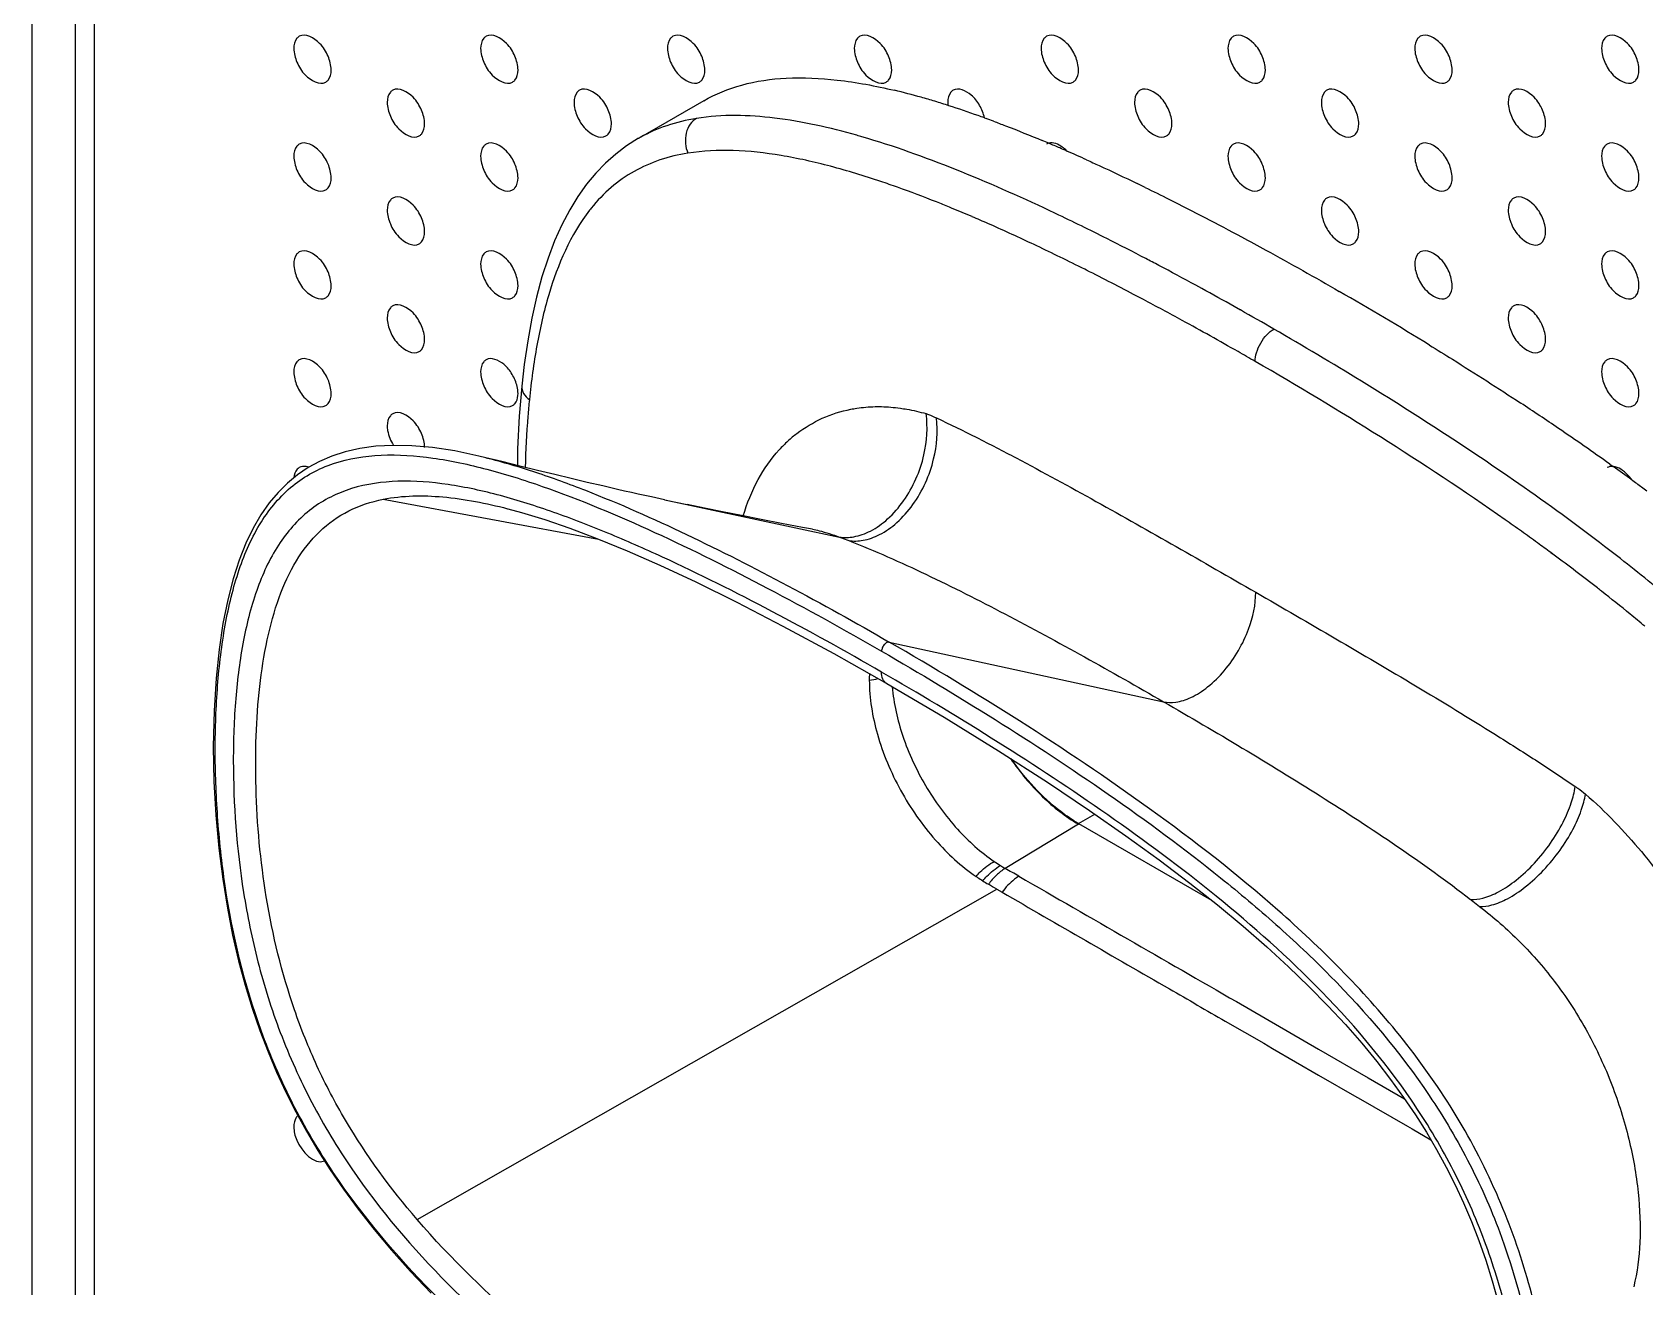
# Model space of a CAD drawing. Header units: millimetres. Extents: x 0 to 1189, y 0 to 841.
# Drawn here: x 858.2 to 919.3, y 345.7 to 393.2 of the extents above; entities that cross this region are included whole.
import ezdxf

# ---------------------------------------------------------------- set-up
doc = ezdxf.new("R2010")
doc.units = ezdxf.units.MM
doc.header["$LTSCALE"] = 65.395
doc.layers.get('0').update_dxf_attribs({"linetype": 'CONTINUOUS'})
doc.layers.add('AXIS', color=7, linetype='CONTINUOUS')

msp = doc.modelspace()

# ---------------------------------------------------------------- linework, layer by layer
at = {"color": 7, "linetype": 'Continuous'}
for p, q in [((858.228, 275.833), (858.228, 553.443)), ((859.861, 274.891), (859.861, 552.501)), ((860.568, 551.276), (860.568, 276.115)), ((883.641, 390.562), (881.176, 389.139)), ((894.264, 389.916), (894.326, 389.893)), ((894.264, 389.914), (894.326, 389.892)), ((881.176, 389.14), (880.716, 388.849)), ((881.176, 389.14), (881.165, 389.134)), ((875.997, 376.898), (875.399, 377.047)), ((876.685, 376.729), (875.997, 376.898)), ((877.354, 376.565), (876.685, 376.729)), ((878.002, 376.408), (877.354, 376.565)), ((917.93, 376.807), (918.059, 376.715)), ((917.93, 376.807), (918.059, 376.714)), ((878.63, 376.258), (878.002, 376.408)), ((879.236, 376.114), (878.63, 376.258)), ((879.821, 375.977), (879.236, 376.114)), ((880.38, 375.848), (879.821, 375.977)), ((882.158, 375.456), (883.015, 375.275)), ((876.218, 375.118), (876.225, 375.117)), ((897.826, 363.199), (902.865, 360.29))]:
    msp.add_line(p, q, dxfattribs=at)
at = {"color": 9, "linetype": 'Continuous'}
for p, q in [((893.047, 386.489), (892.943, 386.531)), ((893.047, 386.489), (892.943, 386.53)), ((894.58, 385.833), (894.415, 385.906)), ((894.58, 385.833), (894.415, 385.905)), ((898.125, 384.151), (898.061, 384.182)), ((898.125, 384.15), (898.061, 384.182)), ((902.489, 383.453), (902.265, 383.576)), ((902.489, 383.452), (902.265, 383.576)), ((900.283, 383.036), (900.033, 383.169)), ((900.283, 383.037), (900.033, 383.168)), ((903.951, 382.641), (903.718, 382.772)), ((903.951, 382.639), (903.718, 382.772)), ((871.509, 375.473), (879.657, 373.969)), ((882.174, 375.452), (888.776, 374.044)), ((915.827, 373.362), (915.704, 373.453)), ((915.827, 373.361), (915.704, 373.452)), ((890.664, 370.068), (901.041, 367.811)), ((897.826, 363.17), (895.048, 361.499)), ((897.826, 363.199), (898.445, 363.557)), ((872.795, 348.208), (894.731, 360.714)), ((894.731, 360.714), (894.934, 360.597)), ((903.803, 356.454), (906.909, 354.661)), ((903.377, 355.718), (904.835, 354.876)), ((904.835, 354.876), (905.166, 354.685)), ((905.166, 354.685), (906.913, 353.676)), ((906.909, 354.661), (908.795, 353.571)), ((906.913, 353.676), (908.356, 352.843)), ((908.795, 353.571), (910.163, 352.78)), ((908.356, 352.843), (908.413, 352.81)), ((908.413, 352.81), (910.278, 351.735)), ((910.278, 351.735), (910.449, 351.636)), ((910.278, 351.735), (910.449, 351.637)), ((910.449, 351.636), (911.16, 351.226))]:
    msp.add_line(p, q, dxfattribs=at)
at = {"color": 7, "linetype": 'Continuous'}
for points in [[(880.716, 388.849), (880.31, 388.542), (879.926, 388.201), (879.558, 387.82), (879.209, 387.399)], [(879.209, 387.399), (878.88, 386.938), (878.568, 386.429)], [(878.568, 386.429), (878.274, 385.869), (878, 385.26), (877.749, 384.601), (877.52, 383.891), (877.315, 383.132), (877.135, 382.326), (876.98, 381.476), (876.85, 380.581), (876.756, 379.756)], [(876.756, 379.756), (876.662, 378.626), (876.599, 377.383), (876.588, 376.753)], [(875.399, 377.047), (875.128, 377.112), (874.219, 377.302), (873.378, 377.43), (872.6, 377.501), (871.891, 377.516), (871.234, 377.482), (870.629, 377.4), (870.077, 377.276), (869.565, 377.11), (869.096, 376.909), (868.668, 376.675), (868.264, 376.401), (867.886, 376.088), (867.534, 375.736), (867.199, 375.335), (866.884, 374.882), (866.591, 374.378), (866.316, 373.807), (866.062, 373.168), (865.833, 372.459), (865.627, 371.662), (865.447, 370.772), (865.299, 369.79), (865.185, 368.703), (865.108, 367.464), (865.081, 366.114), (865.105, 364.784), (865.175, 363.512), (865.287, 362.269), (865.435, 361.088), (865.612, 359.994), (865.813, 358.972), (866.039, 357.997), (866.288, 357.073), (866.555, 356.203), (866.844, 355.363), (867.153, 354.558), (867.478, 353.789), (867.829, 353.03), (868.206, 352.284), (868.606, 351.554), (869.04, 350.819), (869.509, 350.084), (870.011, 349.351), (870.564, 348.598), (871.169, 347.829), (871.824, 347.049), (872.546, 346.243), (873.331, 345.42)], [(882.158, 375.456), (881.669, 375.561), (881.41, 375.617), (881.163, 375.672), (880.911, 375.728), (880.648, 375.787), (880.38, 375.848)], [(876.225, 375.117), (876.743, 374.975), (877.626, 374.706), (878.575, 374.38), (879.599, 373.993), (880.739, 373.526), (881.986, 372.978), (883.349, 372.342), (884.893, 371.581), (886.64, 370.676), (888.568, 369.631), (890.571, 368.498)], [(887.757, 374.338), (887.379, 374.409), (886.581, 374.56), (885.811, 374.709), (885.069, 374.856), (884.355, 374.999), (883.67, 375.139), (883.015, 375.275)], [(890.571, 368.498), (892.737, 367.22), (894.802, 365.949), (896.649, 364.764), (898.245, 363.696), (899.623, 362.736), (900.882, 361.821), (902.043, 360.941), (903.087, 360.115), (904.055, 359.311), (904.954, 358.527), (905.778, 357.772), (906.548, 357.029), (907.265, 356.299), (907.926, 355.586), (908.543, 354.882), (909.114, 354.187), (909.64, 353.506), (910.129, 352.83), (910.579, 352.165), (910.992, 351.511), (911.38, 350.852), (911.742, 350.188), (912.079, 349.523), (912.397, 348.839), (912.697, 348.136), (912.976, 347.417), (913.24, 346.666), (913.486, 345.883), (913.711, 345.071)]]:
    msp.add_lwpolyline(points, dxfattribs=at)
for centre, radius, start, end in [((885.06, 366.655), 24.984, 74.17937, 76.57937), ((883.958, 362.667), 29.122, 73.16427, 74.23228), ((883.133, 359.924), 31.987, 72.17553, 73.17285), ((881.769, 355.688), 36.436, 70.33266, 72.17272), ((880.185, 351.171), 41.224, 70.02991, 70.37232), ((879.471, 349.213), 43.308, 69.54113, 69.93968), ((873.743, 334.783), 58.834, 67.02921, 67.28988), ((872.703, 332.334), 61.495, 66.60745, 67.02801), ((871.591, 329.761), 64.297, 66.3527, 66.60865), ((870.087, 326.331), 68.043, 65.6577, 66.35066), ((860.266, 305.291), 91.263, 63.94578, 64.15797), ((835.069, 257.529), 145.273, 58.43919, 60.0042), ((850.945, 282.54), 115.646, 55.77182, 56.62571), ((858.272, 293.321), 102.611, 54.45119, 55.76864), ((865.169, 303.023), 90.707, 53.78304, 54.33233), ((867.445, 306.136), 86.851, 53.47287, 53.78126), ((868.633, 307.741), 84.854, 53.31208, 53.47229)]:
    msp.add_arc(centre, radius, start, end, dxfattribs=at)
at = {"color": 9, "linetype": 'Continuous'}
for centre, radius, start, end in [((884.054, 384.132), 5.775, 119.47363, 119.88738), ((884.058, 384.125), 5.783, 119.15683, 119.47365), ((881.652, 361.818), 28.519, 73.75349, 74.1529), ((878.203, 351.471), 38.024, 70.36912, 71.37867), ((884.465, 382.407), 6.522, 141.17014, 142.0255), ((871.071, 333.067), 57.765, 66.83235, 67.63993), ((861.123, 310.797), 83.57, 64.60634, 64.77715), ((868.976, 328.159), 63.101, 66.22511, 66.83589), ((863.803, 316.597), 75.768, 64.64562, 66.03408), ((856.555, 301.292), 94.115, 63.25946, 64.57553), ((849.222, 286.754), 110.398, 62.39958, 63.25557), ((859.097, 306.636), 86.784, 64.00414, 64.65363), ((855.595, 299.456), 94.773, 63.37918, 64.00394), ((846.282, 281.118), 116.755, 62.12891, 62.40244), ((848.483, 285.363), 110.558, 62.20792, 63.32009), ((842.997, 274.929), 123.761, 61.38728, 62.12422), ((836.883, 263.739), 136.512, 60.6866, 61.27637), ((841.743, 272.629), 124.966, 61.29989, 62.06701), ((834.116, 258.771), 140.785, 60.3021, 61.28552), ((829.932, 251.388), 150.685, 60.02345, 60.57945), ((828.249, 248.459), 152.649, 60.02572, 60.30674), ((890.235, 373.977), 5.028, 127.54984, 132.71766), ((890.367, 373.835), 5.223, 132.72569, 137.78193), ((859.974, 297.776), 93.984, 54.47224, 54.93049), ((862.304, 301.04), 89.973, 53.99133, 54.47214), ((864.043, 303.435), 87.013, 53.57937, 53.99062), ((867.961, 308.684), 80.463, 52.03085, 53.49612), ((871.953, 313.821), 73.958, 51.86682, 52.02012), ((875.477, 318.279), 68.275, 50.71868, 51.8834), ((878.812, 322.36), 63.004, 50.06379, 50.71635), ((895.551, 368.633), 5.643, 177.59867, 180.02445), ((889.661, 371.122), 2.504, 275.66753, 283.31356), ((799.763, 194.5), 192.27, 60.11372, 60.29229), ((806.512, 208.366), 176.047, 59.92676, 60.04487)]:
    msp.add_arc(centre, radius, start, end, dxfattribs=at)
at = {"color": 7, "linetype": 'Continuous'}
for points, knots in [([(883.641, 390.562), (884.09, 390.822), (885.11, 391.237), (886.837, 391.479), (888.789, 391.384), (890.146, 391.127), (890.859, 390.957)], [0, 0, 0, 0, 0.210385, 0.441023, 0.702336, 1, 1, 1, 1]), ([(894.609, 389.789), (894.76, 389.732), (895.38, 389.497), (895.995, 389.249), (896.457, 389.056)], [0, 0, 0, 0, 0.244367, 1, 1, 1, 1]), ([(898.133, 388.325), (898.291, 388.253), (898.932, 387.961), (899.569, 387.659), (900.047, 387.428)], [0, 0, 0, 0, 0.24613, 1, 1, 1, 1]), ([(900.351, 387.28), (900.651, 387.133), (901.875, 386.526), (903.087, 385.895), (903.996, 385.408)], [0, 0, 0, 0, 0.244916, 1, 1, 1, 1]), ([(903.996, 385.408), (904.304, 385.243), (905.545, 384.57), (906.776, 383.876), (907.696, 383.345)], [0, 0, 0, 0, 0.247209, 1, 1, 1, 1]), ([(911.105, 381.314), (911.397, 381.135), (912.558, 380.416), (913.708, 379.679), (914.562, 379.116)], [0, 0, 0, 0, 0.250715, 1, 1, 1, 1]), ([(889.13, 373.909), (889.309, 373.883), (889.717, 373.896), (890.352, 374.127), (891.001, 374.592), (891.798, 375.505), (892.411, 376.864), (892.514, 378.038), (892.449, 378.552)], [0, 0, 0, 0, 0.085079, 0.188727, 0.313883, 0.457389, 0.755832, 1, 1, 1, 1]), ([(890.664, 370.068), (890.634, 370.074), (890.558, 370.049), (890.461, 369.972), (890.398, 369.852), (890.373, 369.764), (890.373, 369.723)], [0, 0, 0, 0, 0.186596, 0.450629, 0.74933, 1, 1, 1, 1]), ([(895.254, 365.659), (895.61, 365.14), (896.381, 364.209), (897.332, 363.456), (897.826, 363.171)], [0, 0, 0, 0, 0.524751, 1, 1, 1, 1]), ([(897.826, 363.199), (897.592, 363.335), (896.616, 363.997), (895.809, 364.889), (895.292, 365.633)], [0, 0, 0, 0, 0.230328, 1, 1, 1, 1]), ([(912.659, 360.324), (912.817, 360.315), (913.19, 360.367), (913.782, 360.618), (914.441, 361.065), (915.104, 361.689), (915.699, 362.43), (916.165, 363.202), (916.475, 363.924), (916.593, 364.388), (916.624, 364.597)], [0, 0, 0, 0, 0.0766, 0.179295, 0.309716, 0.461181, 0.619661, 0.769055, 0.89742, 1, 1, 1, 1])]:
    msp.add_open_spline(points, degree=3, knots=knots, dxfattribs=at)
at = {"color": 9, "linetype": 'Continuous'}
for points, knots in [([(889.439, 389.253), (888.419, 389.542), (886.42, 389.997), (884.341, 390.051), (883.368, 389.894)], [0, 0, 0, 0, 0.518258, 1, 1, 1, 1]), ([(883.368, 389.894), (882.987, 389.833), (882.252, 389.657), (881.559, 389.353), (881.24, 389.175)], [0, 0, 0, 0, 0.514113, 1, 1, 1, 1]), ([(883.368, 389.894), (883.277, 389.841), (883.103, 389.678), (882.956, 389.336), (882.93, 388.948), (882.994, 388.693), (883.042, 388.578)], [0, 0, 0, 0, 0.216293, 0.471754, 0.744658, 1, 1, 1, 1]), ([(896.735, 386.399), (895.562, 386.951), (893.232, 387.983), (890.831, 388.848), (889.63, 389.198)], [0, 0, 0, 0, 0.509006, 1, 1, 1, 1]), ([(883.042, 388.578), (882.683, 388.521), (881.981, 388.354), (880.994, 387.92), (880.111, 387.3), (879.612, 386.778), (879.385, 386.496)], [0, 0, 0, 0, 0.25306, 0.500294, 0.747206, 1, 1, 1, 1]), ([(890.345, 387.505), (889.716, 387.716), (888.471, 388.098), (886.606, 388.517), (884.795, 388.722), (883.607, 388.669), (883.042, 388.578)], [0, 0, 0, 0, 0.267372, 0.524516, 0.769178, 1, 1, 1, 1]), ([(892.943, 386.531), (892.779, 386.598), (892.128, 386.86), (891.472, 387.109), (890.978, 387.285)], [0, 0, 0, 0, 0.252304, 1, 1, 1, 1]), ([(879.324, 386.42), (878.595, 385.485), (877.851, 383.738), (877.292, 381.273), (877.113, 379.934), (877.044, 379.247)], [0, 0, 0, 0, 0.46799, 0.727373, 1, 1, 1, 1]), ([(904.514, 380.691), (904.514, 380.802), (904.556, 381.047), (904.708, 381.396), (904.934, 381.702), (905.125, 381.861), (905.221, 381.916)], [0, 0, 0, 0, 0.227123, 0.500001, 0.772878, 1, 1, 1, 1]), ([(918.335, 373.227), (916.224, 374.877), (911.922, 377.894), (907.444, 380.632), (905.221, 381.916)], [0, 0, 0, 0, 0.510688, 1, 1, 1, 1]), ([(913.974, 374.697), (912.427, 375.783), (909.31, 377.842), (906.111, 379.769), (904.514, 380.691)], [0, 0, 0, 0, 0.506202, 1, 1, 1, 1]), ([(876.756, 379.756), (876.746, 379.66), (876.806, 379.451), (876.957, 379.308), (877.044, 379.247)], [0, 0, 0, 0, 0.475161, 1, 1, 1, 1]), ([(877.044, 379.247), (877.022, 379.038), (876.945, 378.184), (876.901, 377.327), (876.884, 376.68)], [0, 0, 0, 0, 0.246077, 1, 1, 1, 1]), ([(887.17, 377.964), (887.465, 378.191), (888.114, 378.581), (888.836, 378.81), (889.207, 378.883)], [0, 0, 0, 0, 0.496284, 1, 1, 1, 1]), ([(888.776, 374.044), (888.956, 374.018), (889.368, 374.031), (890.006, 374.263), (890.655, 374.731), (891.447, 375.65), (892.046, 377.021), (892.131, 378.201), (892.057, 378.717)], [0, 0, 0, 0, 0.085706, 0.189539, 0.31443, 0.457409, 0.755108, 1, 1, 1, 1]), ([(889.207, 378.883), (889.282, 378.898), (889.587, 378.95), (889.897, 378.976), (890.13, 378.981)], [0, 0, 0, 0, 0.245758, 1, 1, 1, 1]), ([(890.13, 378.981), (890.208, 378.982), (890.527, 378.982), (890.845, 378.955), (891.084, 378.922)], [0, 0, 0, 0, 0.24451, 1, 1, 1, 1]), ([(891.084, 378.922), (891.164, 378.911), (891.492, 378.859), (891.816, 378.784), (892.057, 378.717)], [0, 0, 0, 0, 0.24417, 1, 1, 1, 1]), ([(892.057, 378.717), (892.09, 378.707), (892.224, 378.661), (892.354, 378.602), (892.449, 378.552)], [0, 0, 0, 0, 0.240882, 1, 1, 1, 1]), ([(892.449, 378.552), (892.956, 378.317), (893.966, 377.822), (895.983, 376.775), (899.519, 374.835), (902.527, 373.112), (904.536, 371.952)], [0, 0, 0, 0, 0.121617, 0.245, 0.494853, 1, 1, 1, 1]), ([(890.364, 333.133), (888.915, 333.97), (886.012, 335.716), (881.699, 338.545), (877.403, 341.719), (873.2, 345.419), (870.057, 349.132), (868.034, 352.568), (866.485, 356.148), (865.602, 359.835), (865.216, 363.422), (865.125, 365.958), (865.209, 368.383), (865.481, 370.672), (865.985, 372.774), (866.789, 374.612), (867.812, 375.834), (868.81, 376.5), (869.913, 376.977), (871.474, 377.218), (873.437, 377.075), (875.476, 376.635), (878.301, 375.743), (881.862, 374.241), (886.126, 372.11), (888.954, 370.542), (890.372, 369.723)], [0, 0, 0, 0, 0.063856, 0.129237, 0.196758, 0.267516, 0.342543, 0.381155, 0.419274, 0.491064, 0.524657, 0.556885, 0.587785, 0.617187, 0.644723, 0.669992, 0.69312, 0.704298, 0.715508, 0.738739, 0.763691, 0.790275, 0.818159, 0.876637, 0.937515, 1, 1, 1, 1]), ([(885.138, 374.844), (885.28, 375.32), (885.64, 376.213), (886.191, 377.005), (886.499, 377.344)], [0, 0, 0, 0, 0.520007, 1, 1, 1, 1]), ([(875.399, 377.047), (876.03, 376.89), (877.299, 376.513), (879.846, 375.58), (883.041, 374.157), (886.862, 372.211), (889.395, 370.8), (890.664, 370.068)], [0, 0, 0, 0, 0.115924, 0.235638, 0.483338, 0.73884, 1, 1, 1, 1]), ([(890.372, 368.934), (889.003, 369.724), (886.271, 371.24), (882.807, 372.978), (880.04, 374.199), (877.999, 374.992), (875.984, 375.634), (874.012, 376.07), (872.112, 376.223), (870.596, 376.014), (869.516, 375.583), (868.534, 374.975), (867.507, 373.842), (866.687, 372.103), (866.172, 370.094), (865.892, 367.893), (865.779, 364.699), (866.033, 361.347), (866.732, 357.912), (867.575, 355.237), (868.761, 352.601), (870.752, 349.306), (873.801, 345.742), (877.862, 342.185), (882.011, 339.134), (886.173, 336.408), (888.975, 334.724), (890.373, 333.917)], [0, 0, 0, 0, 0.062487, 0.123395, 0.153042, 0.181947, 0.209873, 0.236518, 0.261551, 0.284888, 0.29613, 0.307303, 0.330269, 0.355281, 0.382602, 0.411892, 0.442777, 0.508767, 0.544103, 0.58109, 0.619348, 0.657981, 0.732872, 0.803487, 0.870897, 0.9362, 1, 1, 1, 1]), ([(872.795, 348.208), (871.788, 349.38), (870.408, 351.263), (868.974, 353.996), (867.853, 356.792), (866.997, 360.32), (866.676, 363.819), (866.681, 366.483), (866.811, 368.359), (867.082, 370.12), (867.519, 371.729), (868.159, 373.138), (869.044, 374.287), (870.185, 375.098), (871.06, 375.383), (871.509, 375.473)], [0, 0, 0, 0, 0.150565, 0.226103, 0.300573, 0.443769, 0.578321, 0.642208, 0.703443, 0.761498, 0.815686, 0.865561, 0.911514, 0.95542, 1, 1, 1, 1]), ([(871.509, 375.473), (872.247, 375.622), (873.856, 375.638), (875.413, 375.327), (876.218, 375.118)], [0, 0, 0, 0, 0.475232, 1, 1, 1, 1]), ([(887.756, 374.338), (887.84, 374.323), (888.186, 374.248), (888.524, 374.141), (888.776, 374.044)], [0, 0, 0, 0, 0.240122, 1, 1, 1, 1]), ([(888.776, 374.044), (888.802, 374.034), (888.92, 373.989), (889.039, 373.944), (889.13, 373.909)], [0, 0, 0, 0, 0.224804, 1, 1, 1, 1]), ([(889.13, 373.909), (890.121, 373.524), (892.111, 372.635), (896.092, 370.616), (899.06, 368.954), (901.041, 367.811)], [0, 0, 0, 0, 0.238233, 0.487754, 1, 1, 1, 1]), ([(921.108, 370.938), (920.88, 371.138), (919.971, 371.92), (919.04, 372.676), (918.335, 373.227)], [0, 0, 0, 0, 0.253443, 1, 1, 1, 1]), ([(901.041, 367.811), (901.192, 367.778), (901.555, 367.774), (902.137, 367.965), (902.766, 368.372), (903.376, 368.98), (903.896, 369.725), (904.362, 370.706), (904.536, 371.479), (904.536, 371.952)], [0, 0, 0, 0, 0.078245, 0.178658, 0.305058, 0.453172, 0.61046, 0.761172, 1, 1, 1, 1]), ([(904.536, 371.952), (906.56, 370.784), (909.599, 369.015), (913.118, 366.883), (915.126, 365.604), (916.128, 364.942), (916.624, 364.597)], [0, 0, 0, 0, 0.495295, 0.745465, 0.871952, 1, 1, 1, 1]), ([(915.492, 331.489), (915.687, 332.343), (915.948, 334.134), (916.067, 336.913), (915.952, 339.841), (915.573, 342.902), (914.854, 346.072), (913.701, 349.272), (912.077, 352.356), (910.061, 355.18), (907.802, 357.689), (904.68, 360.612), (900.627, 363.765), (895.668, 367.088), (892.329, 369.107), (890.664, 370.068)], [0, 0, 0, 0, 0.05296, 0.109121, 0.168103, 0.230024, 0.295425, 0.364313, 0.435208, 0.505565, 0.573607, 0.639084, 0.764028, 0.883718, 1, 1, 1, 1]), ([(890.372, 369.723), (891.82, 368.887), (894.72, 367.143), (899.026, 364.316), (902.565, 361.708), (905.334, 359.375), (908.112, 356.759), (910.662, 353.754), (912.689, 350.326), (914.244, 346.75), (915.133, 343.066), (915.524, 339.481), (915.619, 336.946), (915.538, 334.521), (915.271, 332.23), (914.776, 330.126), (914.095, 328.555), (913.352, 327.517), (912.71, 326.877), (911.976, 326.375), (910.88, 325.889), (909.324, 325.635), (907.366, 325.768), (905.332, 326.2), (903.25, 326.851), (901.14, 327.661), (898.278, 328.913), (894.695, 330.702), (891.87, 332.265), (890.454, 333.082)], [0, 0, 0, 0, 0.063844, 0.129213, 0.19671, 0.231592, 0.267462, 0.342452, 0.381061, 0.419207, 0.491043, 0.524643, 0.556906, 0.587829, 0.617258, 0.644856, 0.670163, 0.682016, 0.693417, 0.704601, 0.715801, 0.738988, 0.763885, 0.790423, 0.818267, 0.847108, 0.876706, 0.937546, 1, 1, 1, 1]), ([(889.909, 368.631), (889.908, 367.941), (890.155, 366.483), (891.024, 364.42), (892.294, 362.578), (893.379, 361.582), (893.947, 361.196)], [0, 0, 0, 0, 0.237074, 0.500376, 0.763979, 1, 1, 1, 1]), ([(890.373, 333.917), (891.743, 333.126), (894.474, 331.611), (898.591, 329.547), (902.031, 328.089), (904.76, 327.217), (906.731, 326.782), (908.631, 326.628), (910.146, 326.837), (911.227, 327.268), (912.208, 327.876), (913.235, 329.007), (914.056, 330.746), (914.571, 332.754), (914.851, 334.954), (914.965, 338.146), (914.712, 341.498), (914.014, 344.932), (913.172, 347.606), (911.988, 350.241), (909.998, 353.538), (906.949, 357.103), (902.888, 360.662), (898.738, 363.715), (894.574, 366.442), (891.771, 368.126), (890.372, 368.934)], [0, 0, 0, 0, 0.062483, 0.123382, 0.181912, 0.209841, 0.23648, 0.261514, 0.284851, 0.29609, 0.307261, 0.330221, 0.355225, 0.382536, 0.411818, 0.442695, 0.508667, 0.543993, 0.58097, 0.619218, 0.657845, 0.732758, 0.803406, 0.870844, 0.936174, 1, 1, 1, 1]), ([(890.571, 368.498), (890.506, 368.535), (890.395, 368.674), (890.373, 368.843), (890.373, 368.933)], [0, 0, 0, 0, 0.453018, 1, 1, 1, 1]), ([(890.777, 368.376), (890.831, 367.742), (891.129, 366.436), (891.978, 364.605), (893.151, 362.986), (894.127, 362.11), (894.637, 361.763)], [0, 0, 0, 0, 0.242471, 0.504926, 0.765093, 1, 1, 1, 1]), ([(901.041, 367.811), (903.04, 366.656), (906.016, 364.883), (909.882, 362.371), (911.753, 361.028), (912.659, 360.324)], [0, 0, 0, 0, 0.500801, 0.75107, 1, 1, 1, 1]), ([(916.624, 364.597), (916.657, 364.576), (916.793, 364.488), (916.922, 364.389), (917.016, 364.31)], [0, 0, 0, 0, 0.242502, 1, 1, 1, 1]), ([(913.004, 360.056), (913.161, 360.049), (913.532, 360.106), (914.123, 360.36), (914.784, 360.807), (915.452, 361.429), (916.056, 362.164), (916.532, 362.929), (916.854, 363.644), (916.981, 364.103), (917.016, 364.31)], [0, 0, 0, 0, 0.076265, 0.179093, 0.309934, 0.46187, 0.620658, 0.770055, 0.898078, 1, 1, 1, 1]), ([(917.016, 364.31), (917.777, 363.644), (919.22, 362.143), (921.044, 359.573), (922.546, 356.767), (923.301, 354.783), (923.599, 353.783)], [0, 0, 0, 0, 0.241588, 0.494927, 0.750569, 1, 1, 1, 1]), ([(893.947, 361.196), (893.999, 361.255), (894.205, 361.471), (894.444, 361.658), (894.637, 361.763)], [0, 0, 0, 0, 0.264506, 1, 1, 1, 1]), ([(894.202, 361.029), (894.252, 361.089), (894.45, 361.309), (894.683, 361.501), (894.873, 361.608)], [0, 0, 0, 0, 0.264896, 1, 1, 1, 1]), ([(895.048, 361.499), (894.93, 361.426), (894.701, 361.24), (894.508, 361.019), (894.417, 360.896)], [0, 0, 0, 0, 0.475592, 1, 1, 1, 1]), ([(894.873, 361.608), (894.886, 361.599), (894.943, 361.561), (895.002, 361.526), (895.048, 361.499)], [0, 0, 0, 0, 0.232929, 1, 1, 1, 1]), ([(893.947, 361.196), (893.966, 361.183), (894.052, 361.128), (894.136, 361.071), (894.202, 361.029)], [0, 0, 0, 0, 0.23062, 1, 1, 1, 1]), ([(895.568, 361.202), (895.51, 361.167), (895.27, 360.998), (895.068, 360.779), (894.934, 360.597)], [0, 0, 0, 0, 0.22954, 1, 1, 1, 1]), ([(894.934, 360.597), (897.045, 359.375), (899.859, 357.749), (902.674, 356.124), (903.377, 355.718)], [0, 0, 0, 0, 0.7502, 1, 1, 1, 1]), ([(912.659, 360.324), (912.689, 360.3), (912.803, 360.21), (912.919, 360.121), (913.004, 360.056)], [0, 0, 0, 0, 0.262641, 1, 1, 1, 1]), ([(913.004, 360.056), (913.543, 359.649), (914.583, 358.734), (915.964, 357.137), (917.135, 355.314), (918.048, 353.336), (918.687, 351.296), (919.046, 349.288), (919.122, 347.403), (918.973, 346.208), (918.838, 345.66)], [0, 0, 0, 0, 0.124295, 0.254123, 0.387367, 0.521734, 0.653886, 0.779886, 0.896129, 1, 1, 1, 1]), ([(890.65, 334.739), (889.102, 335.633), (886.003, 337.503), (881.412, 340.557), (876.884, 344.02), (874.081, 346.711), (872.795, 348.208)], [0, 0, 0, 0, 0.238825, 0.483501, 0.736185, 1, 1, 1, 1])]:
    msp.add_open_spline(points, degree=3, knots=knots, dxfattribs=at)
for points in [[(894.637, 361.763), (894.715, 361.712), (894.794, 361.659), (894.873, 361.608)], [(894.202, 361.029), (894.271, 360.981), (894.344, 360.938), (894.417, 360.896)], [(895.568, 361.202), (898.313, 359.62), (901.058, 358.038), (903.803, 356.454)]]:
    msp.add_open_spline(points, degree=3, dxfattribs=at)
at = {"layer": 'AXIS', "color": 7, "linetype": 'Continuous'}
for points, knots in [([(869.542, 391.727), (869.542, 391.906), (869.436, 392.28), (869.123, 392.807), (868.569, 393.137), (868.334, 393.001)], [0, 0, 0, 0, 0.277753, 0.577543, 1, 1, 1, 1]), ([(876.613, 391.727), (876.613, 391.906), (876.507, 392.281), (876.194, 392.807), (875.64, 393.137), (875.405, 393.001)], [0, 0, 0, 0, 0.277753, 0.577543, 1, 1, 1, 1]), ([(883.684, 391.727), (883.684, 391.906), (883.578, 392.281), (883.265, 392.807), (882.711, 393.138), (882.476, 393.001)], [0, 0, 0, 0, 0.277753, 0.577543, 1, 1, 1, 1]), ([(890.755, 391.727), (890.755, 391.906), (890.649, 392.281), (890.336, 392.807), (889.782, 393.138), (889.547, 393.001)], [0, 0, 0, 0, 0.277753, 0.577543, 1, 1, 1, 1]), ([(897.826, 391.727), (897.826, 391.906), (897.72, 392.281), (897.407, 392.807), (896.854, 393.138), (896.618, 393.001)], [0, 0, 0, 0, 0.277753, 0.577543, 1, 1, 1, 1]), ([(904.897, 391.727), (904.897, 391.906), (904.791, 392.281), (904.478, 392.807), (903.925, 393.138), (903.689, 393.001)], [0, 0, 0, 0, 0.277753, 0.577543, 1, 1, 1, 1]), ([(911.968, 391.727), (911.968, 391.906), (911.862, 392.281), (911.55, 392.807), (910.996, 393.138), (910.761, 393.001)], [0, 0, 0, 0, 0.277753, 0.577543, 1, 1, 1, 1]), ([(919.039, 391.727), (919.039, 391.906), (918.933, 392.281), (918.621, 392.807), (918.067, 393.138), (917.832, 393.001)], [0, 0, 0, 0, 0.277753, 0.577543, 1, 1, 1, 1]), ([(868.334, 393.001), (868.301, 392.982), (868.167, 392.868), (868.128, 392.678), (868.128, 392.543)], [0, 0, 0, 0, 0.220867, 1, 1, 1, 1]), ([(868.128, 392.543), (868.128, 392.365), (868.234, 391.99), (868.547, 391.463), (869.1, 391.133), (869.336, 391.27)], [0, 0, 0, 0, 0.277753, 0.577543, 1, 1, 1, 1]), ([(875.405, 393.001), (875.372, 392.982), (875.238, 392.868), (875.199, 392.678), (875.199, 392.543)], [0, 0, 0, 0, 0.220867, 1, 1, 1, 1]), ([(875.199, 392.543), (875.199, 392.365), (875.305, 391.99), (875.618, 391.464), (876.172, 391.133), (876.407, 391.27)], [0, 0, 0, 0, 0.277753, 0.577543, 1, 1, 1, 1]), ([(882.476, 393.001), (882.443, 392.982), (882.309, 392.868), (882.27, 392.678), (882.27, 392.544)], [0, 0, 0, 0, 0.220867, 1, 1, 1, 1]), ([(882.27, 392.544), (882.27, 392.365), (882.376, 391.99), (882.689, 391.464), (883.243, 391.133), (883.478, 391.27)], [0, 0, 0, 0, 0.277753, 0.577543, 1, 1, 1, 1]), ([(889.547, 393.001), (889.514, 392.982), (889.38, 392.868), (889.341, 392.678), (889.341, 392.544)], [0, 0, 0, 0, 0.220867, 1, 1, 1, 1]), ([(889.341, 392.544), (889.341, 392.365), (889.447, 391.99), (889.76, 391.464), (890.314, 391.133), (890.549, 391.27)], [0, 0, 0, 0, 0.277753, 0.577543, 1, 1, 1, 1]), ([(896.618, 393.001), (896.586, 392.982), (896.451, 392.868), (896.412, 392.678), (896.412, 392.544)], [0, 0, 0, 0, 0.220867, 1, 1, 1, 1]), ([(896.412, 392.544), (896.412, 392.365), (896.518, 391.99), (896.831, 391.464), (897.385, 391.133), (897.62, 391.27)], [0, 0, 0, 0, 0.277753, 0.577543, 1, 1, 1, 1]), ([(903.689, 393.001), (903.657, 392.982), (903.522, 392.868), (903.483, 392.678), (903.483, 392.544)], [0, 0, 0, 0, 0.220867, 1, 1, 1, 1]), ([(903.483, 392.544), (903.483, 392.365), (903.589, 391.99), (903.902, 391.464), (904.456, 391.133), (904.691, 391.27)], [0, 0, 0, 0, 0.277753, 0.577543, 1, 1, 1, 1]), ([(910.761, 393.001), (910.728, 392.982), (910.593, 392.869), (910.554, 392.678), (910.554, 392.544)], [0, 0, 0, 0, 0.220867, 1, 1, 1, 1]), ([(910.554, 392.544), (910.554, 392.365), (910.66, 391.99), (910.973, 391.464), (911.527, 391.133), (911.762, 391.27)], [0, 0, 0, 0, 0.277753, 0.577543, 1, 1, 1, 1]), ([(917.832, 393.001), (917.799, 392.982), (917.664, 392.869), (917.625, 392.678), (917.625, 392.544)], [0, 0, 0, 0, 0.220867, 1, 1, 1, 1]), ([(917.625, 392.544), (917.625, 392.365), (917.731, 391.99), (918.044, 391.464), (918.598, 391.133), (918.833, 391.27)], [0, 0, 0, 0, 0.277753, 0.577543, 1, 1, 1, 1]), ([(869.336, 391.27), (869.368, 391.289), (869.503, 391.402), (869.542, 391.593), (869.542, 391.727)], [0, 0, 0, 0, 0.220867, 1, 1, 1, 1]), ([(876.407, 391.27), (876.44, 391.289), (876.574, 391.402), (876.613, 391.593), (876.613, 391.727)], [0, 0, 0, 0, 0.220867, 1, 1, 1, 1]), ([(883.478, 391.27), (883.511, 391.289), (883.645, 391.402), (883.684, 391.593), (883.684, 391.727)], [0, 0, 0, 0, 0.220867, 1, 1, 1, 1]), ([(890.549, 391.27), (890.582, 391.289), (890.716, 391.402), (890.755, 391.593), (890.755, 391.727)], [0, 0, 0, 0, 0.220867, 1, 1, 1, 1]), ([(897.62, 391.27), (897.653, 391.289), (897.787, 391.402), (897.826, 391.593), (897.826, 391.727)], [0, 0, 0, 0, 0.220867, 1, 1, 1, 1]), ([(904.691, 391.27), (904.724, 391.289), (904.858, 391.402), (904.897, 391.593), (904.897, 391.727)], [0, 0, 0, 0, 0.220867, 1, 1, 1, 1]), ([(911.762, 391.27), (911.795, 391.289), (911.929, 391.402), (911.968, 391.593), (911.968, 391.727)], [0, 0, 0, 0, 0.220867, 1, 1, 1, 1]), ([(918.833, 391.27), (918.866, 391.289), (919, 391.403), (919.039, 391.593), (919.039, 391.727)], [0, 0, 0, 0, 0.220867, 1, 1, 1, 1]), ([(871.87, 390.96), (871.837, 390.94), (871.702, 390.827), (871.663, 390.636), (871.663, 390.502)], [0, 0, 0, 0, 0.220867, 1, 1, 1, 1]), ([(873.078, 389.686), (873.078, 389.864), (872.971, 390.239), (872.659, 390.766), (872.105, 391.096), (871.87, 390.96)], [0, 0, 0, 0, 0.277753, 0.577543, 1, 1, 1, 1]), ([(878.941, 390.96), (878.908, 390.941), (878.773, 390.827), (878.734, 390.636), (878.734, 390.502)], [0, 0, 0, 0, 0.220867, 1, 1, 1, 1]), ([(880.149, 389.686), (880.149, 389.865), (880.042, 390.239), (879.73, 390.766), (879.176, 391.096), (878.941, 390.96)], [0, 0, 0, 0, 0.277753, 0.577543, 1, 1, 1, 1]), ([(893.083, 390.96), (893.05, 390.941), (892.916, 390.827), (892.876, 390.636), (892.876, 390.502)], [0, 0, 0, 0, 0.220867, 1, 1, 1, 1]), ([(894.266, 389.914), (894.232, 390.079), (894.096, 390.4), (893.772, 390.845), (893.286, 391.078), (893.083, 390.96)], [0, 0, 0, 0, 0.294811, 0.589023, 1, 1, 1, 1]), ([(900.154, 390.96), (900.121, 390.941), (899.987, 390.827), (899.948, 390.637), (899.948, 390.502)], [0, 0, 0, 0, 0.220867, 1, 1, 1, 1]), ([(901.362, 389.686), (901.362, 389.865), (901.256, 390.239), (900.943, 390.766), (900.389, 391.096), (900.154, 390.96)], [0, 0, 0, 0, 0.277753, 0.577543, 1, 1, 1, 1]), ([(907.225, 390.96), (907.192, 390.941), (907.058, 390.827), (907.019, 390.637), (907.019, 390.502)], [0, 0, 0, 0, 0.220867, 1, 1, 1, 1]), ([(908.433, 389.686), (908.433, 389.865), (908.327, 390.24), (908.014, 390.766), (907.46, 391.096), (907.225, 390.96)], [0, 0, 0, 0, 0.277753, 0.577543, 1, 1, 1, 1]), ([(914.296, 390.96), (914.263, 390.941), (914.129, 390.827), (914.09, 390.637), (914.09, 390.503)], [0, 0, 0, 0, 0.220867, 1, 1, 1, 1]), ([(915.504, 389.686), (915.504, 389.865), (915.398, 390.24), (915.085, 390.766), (914.531, 391.097), (914.296, 390.96)], [0, 0, 0, 0, 0.277753, 0.577543, 1, 1, 1, 1]), ([(871.663, 390.502), (871.663, 390.323), (871.77, 389.949), (872.082, 389.422), (872.636, 389.092), (872.871, 389.228)], [0, 0, 0, 0, 0.277753, 0.577543, 1, 1, 1, 1]), ([(878.734, 390.502), (878.734, 390.323), (878.841, 389.949), (879.153, 389.422), (879.707, 389.092), (879.942, 389.228)], [0, 0, 0, 0, 0.277753, 0.577543, 1, 1, 1, 1]), ([(899.948, 390.502), (899.948, 390.324), (900.054, 389.949), (900.366, 389.423), (900.92, 389.092), (901.155, 389.229)], [0, 0, 0, 0, 0.277753, 0.577543, 1, 1, 1, 1]), ([(907.019, 390.502), (907.019, 390.324), (907.125, 389.949), (907.437, 389.423), (907.991, 389.092), (908.226, 389.229)], [0, 0, 0, 0, 0.277753, 0.577543, 1, 1, 1, 1]), ([(914.09, 390.503), (914.09, 390.324), (914.196, 389.949), (914.509, 389.423), (915.062, 389.092), (915.298, 389.229)], [0, 0, 0, 0, 0.277753, 0.577543, 1, 1, 1, 1]), ([(872.871, 389.228), (872.904, 389.247), (873.038, 389.361), (873.078, 389.552), (873.078, 389.686)], [0, 0, 0, 0, 0.220867, 1, 1, 1, 1]), ([(879.942, 389.228), (879.975, 389.247), (880.11, 389.361), (880.149, 389.552), (880.149, 389.686)], [0, 0, 0, 0, 0.220867, 1, 1, 1, 1]), ([(901.155, 389.229), (901.188, 389.248), (901.323, 389.361), (901.362, 389.552), (901.362, 389.686)], [0, 0, 0, 0, 0.220867, 1, 1, 1, 1]), ([(908.226, 389.229), (908.259, 389.248), (908.394, 389.361), (908.433, 389.552), (908.433, 389.686)], [0, 0, 0, 0, 0.220867, 1, 1, 1, 1]), ([(915.298, 389.229), (915.33, 389.248), (915.465, 389.361), (915.504, 389.552), (915.504, 389.686)], [0, 0, 0, 0, 0.220867, 1, 1, 1, 1]), ([(868.334, 388.918), (868.301, 388.899), (868.167, 388.786), (868.128, 388.595), (868.128, 388.461)], [0, 0, 0, 0, 0.220867, 1, 1, 1, 1]), ([(869.542, 387.644), (869.542, 387.823), (869.436, 388.198), (869.123, 388.724), (868.569, 389.055), (868.334, 388.918)], [0, 0, 0, 0, 0.277753, 0.577543, 1, 1, 1, 1]), ([(875.405, 388.918), (875.372, 388.899), (875.238, 388.786), (875.199, 388.595), (875.199, 388.461)], [0, 0, 0, 0, 0.220867, 1, 1, 1, 1]), ([(876.613, 387.644), (876.613, 387.823), (876.507, 388.198), (876.194, 388.724), (875.64, 389.055), (875.405, 388.918)], [0, 0, 0, 0, 0.277753, 0.577543, 1, 1, 1, 1]), ([(897.382, 388.659), (897.329, 388.714), (897.146, 388.88), (896.872, 388.998), (896.702, 388.953)], [0, 0, 0, 0, 0.303546, 1, 1, 1, 1]), ([(903.689, 388.919), (903.657, 388.899), (903.522, 388.786), (903.483, 388.595), (903.483, 388.461)], [0, 0, 0, 0, 0.220867, 1, 1, 1, 1]), ([(904.897, 387.645), (904.897, 387.823), (904.791, 388.198), (904.478, 388.725), (903.925, 389.055), (903.689, 388.919)], [0, 0, 0, 0, 0.277753, 0.577543, 1, 1, 1, 1]), ([(910.761, 388.919), (910.728, 388.9), (910.593, 388.786), (910.554, 388.595), (910.554, 388.461)], [0, 0, 0, 0, 0.220867, 1, 1, 1, 1]), ([(911.968, 387.645), (911.968, 387.824), (911.862, 388.198), (911.55, 388.725), (910.996, 389.055), (910.761, 388.919)], [0, 0, 0, 0, 0.277753, 0.577543, 1, 1, 1, 1]), ([(917.832, 388.919), (917.799, 388.9), (917.664, 388.786), (917.625, 388.595), (917.625, 388.461)], [0, 0, 0, 0, 0.220867, 1, 1, 1, 1]), ([(919.039, 387.645), (919.039, 387.824), (918.933, 388.198), (918.621, 388.725), (918.067, 389.055), (917.832, 388.919)], [0, 0, 0, 0, 0.277753, 0.577543, 1, 1, 1, 1]), ([(868.128, 388.461), (868.128, 388.282), (868.234, 387.907), (868.547, 387.381), (869.1, 387.05), (869.336, 387.187)], [0, 0, 0, 0, 0.277753, 0.577543, 1, 1, 1, 1]), ([(875.199, 388.461), (875.199, 388.282), (875.305, 387.907), (875.618, 387.381), (876.172, 387.05), (876.407, 387.187)], [0, 0, 0, 0, 0.277753, 0.577543, 1, 1, 1, 1]), ([(903.483, 388.461), (903.483, 388.282), (903.589, 387.908), (903.902, 387.381), (904.456, 387.051), (904.691, 387.187)], [0, 0, 0, 0, 0.277753, 0.577543, 1, 1, 1, 1]), ([(910.554, 388.461), (910.554, 388.282), (910.66, 387.908), (910.973, 387.381), (911.527, 387.051), (911.762, 387.187)], [0, 0, 0, 0, 0.277753, 0.577543, 1, 1, 1, 1]), ([(917.625, 388.461), (917.625, 388.283), (917.731, 387.908), (918.044, 387.381), (918.598, 387.051), (918.833, 387.187)], [0, 0, 0, 0, 0.277753, 0.577543, 1, 1, 1, 1]), ([(869.336, 387.187), (869.368, 387.206), (869.503, 387.32), (869.542, 387.51), (869.542, 387.644)], [0, 0, 0, 0, 0.220867, 1, 1, 1, 1]), ([(876.407, 387.187), (876.44, 387.206), (876.574, 387.32), (876.613, 387.51), (876.613, 387.644)], [0, 0, 0, 0, 0.220867, 1, 1, 1, 1]), ([(904.691, 387.187), (904.724, 387.206), (904.858, 387.32), (904.897, 387.511), (904.897, 387.645)], [0, 0, 0, 0, 0.220867, 1, 1, 1, 1]), ([(911.762, 387.187), (911.795, 387.206), (911.929, 387.32), (911.968, 387.511), (911.968, 387.645)], [0, 0, 0, 0, 0.220867, 1, 1, 1, 1]), ([(918.833, 387.187), (918.866, 387.207), (919, 387.32), (919.039, 387.511), (919.039, 387.645)], [0, 0, 0, 0, 0.220867, 1, 1, 1, 1]), ([(873.078, 385.603), (873.078, 385.782), (872.971, 386.157), (872.659, 386.683), (872.105, 387.014), (871.87, 386.877)], [0, 0, 0, 0, 0.277753, 0.577543, 1, 1, 1, 1]), ([(908.433, 385.603), (908.433, 385.782), (908.327, 386.157), (908.014, 386.683), (907.46, 387.014), (907.225, 386.877)], [0, 0, 0, 0, 0.277753, 0.577543, 1, 1, 1, 1]), ([(915.504, 385.604), (915.504, 385.782), (915.398, 386.157), (915.085, 386.683), (914.531, 387.014), (914.296, 386.877)], [0, 0, 0, 0, 0.277753, 0.577543, 1, 1, 1, 1]), ([(871.87, 386.877), (871.837, 386.858), (871.702, 386.744), (871.663, 386.554), (871.663, 386.42)], [0, 0, 0, 0, 0.220867, 1, 1, 1, 1]), ([(871.663, 386.42), (871.663, 386.241), (871.77, 385.866), (872.082, 385.34), (872.636, 385.009), (872.871, 385.146)], [0, 0, 0, 0, 0.277753, 0.577543, 1, 1, 1, 1]), ([(907.225, 386.877), (907.192, 386.858), (907.058, 386.745), (907.019, 386.554), (907.019, 386.42)], [0, 0, 0, 0, 0.220867, 1, 1, 1, 1]), ([(907.019, 386.42), (907.019, 386.241), (907.125, 385.866), (907.437, 385.34), (907.991, 385.009), (908.226, 385.146)], [0, 0, 0, 0, 0.277753, 0.577543, 1, 1, 1, 1]), ([(914.296, 386.877), (914.263, 386.858), (914.129, 386.745), (914.09, 386.554), (914.09, 386.42)], [0, 0, 0, 0, 0.220867, 1, 1, 1, 1]), ([(914.09, 386.42), (914.09, 386.241), (914.196, 385.866), (914.509, 385.34), (915.062, 385.01), (915.298, 385.146)], [0, 0, 0, 0, 0.277753, 0.577543, 1, 1, 1, 1]), ([(872.871, 385.146), (872.904, 385.165), (873.038, 385.278), (873.078, 385.469), (873.078, 385.603)], [0, 0, 0, 0, 0.220867, 1, 1, 1, 1]), ([(908.226, 385.146), (908.259, 385.165), (908.394, 385.279), (908.433, 385.469), (908.433, 385.603)], [0, 0, 0, 0, 0.220867, 1, 1, 1, 1]), ([(915.298, 385.146), (915.33, 385.165), (915.465, 385.279), (915.504, 385.469), (915.504, 385.604)], [0, 0, 0, 0, 0.220867, 1, 1, 1, 1]), ([(868.334, 384.836), (868.301, 384.817), (868.167, 384.703), (868.128, 384.512), (868.128, 384.378)], [0, 0, 0, 0, 0.220867, 1, 1, 1, 1]), ([(869.542, 383.562), (869.542, 383.741), (869.436, 384.115), (869.123, 384.642), (868.569, 384.972), (868.334, 384.836)], [0, 0, 0, 0, 0.277753, 0.577543, 1, 1, 1, 1]), ([(875.405, 384.836), (875.372, 384.817), (875.238, 384.703), (875.199, 384.513), (875.199, 384.378)], [0, 0, 0, 0, 0.220867, 1, 1, 1, 1]), ([(876.613, 383.562), (876.613, 383.741), (876.507, 384.116), (876.194, 384.642), (875.64, 384.972), (875.405, 384.836)], [0, 0, 0, 0, 0.277753, 0.577543, 1, 1, 1, 1]), ([(910.761, 384.836), (910.728, 384.817), (910.593, 384.704), (910.554, 384.513), (910.554, 384.379)], [0, 0, 0, 0, 0.220867, 1, 1, 1, 1]), ([(911.968, 383.562), (911.968, 383.741), (911.862, 384.116), (911.55, 384.642), (910.996, 384.973), (910.761, 384.836)], [0, 0, 0, 0, 0.277753, 0.577543, 1, 1, 1, 1]), ([(917.832, 384.836), (917.799, 384.817), (917.664, 384.704), (917.625, 384.513), (917.625, 384.379)], [0, 0, 0, 0, 0.220867, 1, 1, 1, 1]), ([(919.039, 383.562), (919.039, 383.741), (918.933, 384.116), (918.621, 384.642), (918.067, 384.973), (917.832, 384.836)], [0, 0, 0, 0, 0.277753, 0.577543, 1, 1, 1, 1]), ([(868.128, 384.378), (868.128, 384.2), (868.234, 383.825), (868.547, 383.298), (869.1, 382.968), (869.336, 383.105)], [0, 0, 0, 0, 0.277753, 0.577543, 1, 1, 1, 1]), ([(875.199, 384.378), (875.199, 384.2), (875.305, 383.825), (875.618, 383.299), (876.172, 382.968), (876.407, 383.105)], [0, 0, 0, 0, 0.277753, 0.577543, 1, 1, 1, 1]), ([(910.554, 384.379), (910.554, 384.2), (910.66, 383.825), (910.973, 383.299), (911.527, 382.968), (911.762, 383.105)], [0, 0, 0, 0, 0.277753, 0.577543, 1, 1, 1, 1]), ([(917.625, 384.379), (917.625, 384.2), (917.731, 383.825), (918.044, 383.299), (918.598, 382.968), (918.833, 383.105)], [0, 0, 0, 0, 0.277753, 0.577543, 1, 1, 1, 1]), ([(869.336, 383.105), (869.368, 383.124), (869.503, 383.237), (869.542, 383.428), (869.542, 383.562)], [0, 0, 0, 0, 0.220867, 1, 1, 1, 1]), ([(876.407, 383.105), (876.44, 383.124), (876.574, 383.237), (876.613, 383.428), (876.613, 383.562)], [0, 0, 0, 0, 0.220867, 1, 1, 1, 1]), ([(911.762, 383.105), (911.795, 383.124), (911.929, 383.237), (911.968, 383.428), (911.968, 383.562)], [0, 0, 0, 0, 0.220867, 1, 1, 1, 1]), ([(918.833, 383.105), (918.866, 383.124), (919, 383.238), (919.039, 383.428), (919.039, 383.562)], [0, 0, 0, 0, 0.220867, 1, 1, 1, 1]), ([(871.87, 382.795), (871.837, 382.775), (871.702, 382.662), (871.663, 382.471), (871.663, 382.337)], [0, 0, 0, 0, 0.220867, 1, 1, 1, 1]), ([(873.078, 381.521), (873.078, 381.699), (872.971, 382.074), (872.659, 382.601), (872.105, 382.931), (871.87, 382.795)], [0, 0, 0, 0, 0.277753, 0.577543, 1, 1, 1, 1]), ([(914.296, 382.795), (914.263, 382.776), (914.129, 382.662), (914.09, 382.472), (914.09, 382.338)], [0, 0, 0, 0, 0.220867, 1, 1, 1, 1]), ([(915.504, 381.521), (915.504, 381.7), (915.398, 382.075), (915.085, 382.601), (914.531, 382.932), (914.296, 382.795)], [0, 0, 0, 0, 0.277753, 0.577543, 1, 1, 1, 1]), ([(871.663, 382.337), (871.663, 382.158), (871.77, 381.784), (872.082, 381.257), (872.636, 380.927), (872.871, 381.063)], [0, 0, 0, 0, 0.277753, 0.577543, 1, 1, 1, 1]), ([(914.09, 382.338), (914.09, 382.159), (914.196, 381.784), (914.509, 381.258), (915.062, 380.927), (915.298, 381.064)], [0, 0, 0, 0, 0.277753, 0.577543, 1, 1, 1, 1]), ([(872.871, 381.063), (872.904, 381.082), (873.038, 381.196), (873.078, 381.387), (873.078, 381.521)], [0, 0, 0, 0, 0.220867, 1, 1, 1, 1]), ([(915.298, 381.064), (915.33, 381.083), (915.465, 381.196), (915.504, 381.387), (915.504, 381.521)], [0, 0, 0, 0, 0.220867, 1, 1, 1, 1]), ([(869.542, 379.479), (869.542, 379.658), (869.436, 380.033), (869.123, 380.559), (868.569, 380.89), (868.334, 380.753)], [0, 0, 0, 0, 0.277753, 0.577543, 1, 1, 1, 1]), ([(876.581, 379.742), (876.543, 379.904), (876.404, 380.217), (876.079, 380.649), (875.604, 380.869), (875.405, 380.753)], [0, 0, 0, 0, 0.296806, 0.590165, 1, 1, 1, 1]), ([(919.039, 379.48), (919.039, 379.659), (918.933, 380.033), (918.621, 380.56), (918.067, 380.89), (917.832, 380.754)], [0, 0, 0, 0, 0.277753, 0.577543, 1, 1, 1, 1]), ([(868.334, 380.753), (868.301, 380.734), (868.167, 380.621), (868.128, 380.43), (868.128, 380.296)], [0, 0, 0, 0, 0.220867, 1, 1, 1, 1]), ([(868.128, 380.296), (868.128, 380.117), (868.234, 379.742), (868.547, 379.216), (869.1, 378.885), (869.336, 379.022)], [0, 0, 0, 0, 0.277753, 0.577543, 1, 1, 1, 1]), ([(875.405, 380.753), (875.372, 380.734), (875.238, 380.621), (875.199, 380.43), (875.199, 380.296)], [0, 0, 0, 0, 0.220867, 1, 1, 1, 1]), ([(875.199, 380.296), (875.199, 380.117), (875.305, 379.742), (875.618, 379.216), (876.172, 378.885), (876.407, 379.022)], [0, 0, 0, 0, 0.277753, 0.577543, 1, 1, 1, 1]), ([(917.832, 380.754), (917.799, 380.735), (917.664, 380.621), (917.625, 380.43), (917.625, 380.296)], [0, 0, 0, 0, 0.220867, 1, 1, 1, 1]), ([(917.625, 380.296), (917.625, 380.118), (917.731, 379.743), (918.044, 379.216), (918.598, 378.886), (918.833, 379.022)], [0, 0, 0, 0, 0.277753, 0.577543, 1, 1, 1, 1]), ([(869.336, 379.022), (869.368, 379.041), (869.503, 379.155), (869.542, 379.345), (869.542, 379.479)], [0, 0, 0, 0, 0.220867, 1, 1, 1, 1]), ([(876.491, 379.091), (876.511, 379.114), (876.59, 379.228), (876.613, 379.372), (876.613, 379.479)], [0, 0, 0, 0, 0.222431, 1, 1, 1, 1]), ([(918.833, 379.022), (918.866, 379.042), (919, 379.155), (919.039, 379.346), (919.039, 379.48)], [0, 0, 0, 0, 0.220867, 1, 1, 1, 1]), ([(871.87, 378.712), (871.837, 378.693), (871.702, 378.579), (871.663, 378.389), (871.663, 378.255)], [0, 0, 0, 0, 0.220867, 1, 1, 1, 1]), ([(873.078, 377.438), (873.078, 377.617), (872.971, 377.992), (872.659, 378.518), (872.105, 378.849), (871.87, 378.712)], [0, 0, 0, 0, 0.277753, 0.577543, 1, 1, 1, 1]), ([(871.663, 378.255), (871.663, 378.195), (871.688, 377.935), (871.79, 377.686), (871.896, 377.515)], [0, 0, 0, 0, 0.228353, 1, 1, 1, 1]), ([(868.334, 376.671), (868.306, 376.654), (868.19, 376.562), (868.142, 376.407), (868.132, 376.295)], [0, 0, 0, 0, 0.226056, 1, 1, 1, 1]), ([(868.69, 376.688), (868.658, 376.699), (868.542, 376.729), (868.409, 376.714), (868.334, 376.671)], [0, 0, 0, 0, 0.280271, 1, 1, 1, 1]), ([(918.763, 376.204), (918.715, 376.275), (918.533, 376.502), (918.266, 376.698), (918.058, 376.716)], [0, 0, 0, 0, 0.290338, 1, 1, 1, 1]), ([(868.284, 352.14), (868.258, 352.118), (868.157, 352.001), (868.128, 351.837), (868.128, 351.718)], [0, 0, 0, 0, 0.220818, 1, 1, 1, 1]), ([(868.128, 351.718), (868.128, 351.546), (868.255, 350.978), (868.885, 350.26), (869.292, 350.423)], [0, 0, 0, 0, 0.281518, 1, 1, 1, 1])]:
    msp.add_open_spline(points, degree=3, knots=knots, dxfattribs=at)
for points in [[(892.876, 390.502), (892.876, 390.464), (892.879, 390.426), (892.883, 390.388)], [(896.702, 388.953), (896.673, 388.945), (896.645, 388.934), (896.618, 388.918)], [(876.613, 379.479), (876.613, 379.568), (876.601, 379.656), (876.581, 379.742)], [(876.407, 379.022), (876.438, 379.04), (876.467, 379.064), (876.491, 379.091)], [(918.058, 376.716), (917.981, 376.723), (917.898, 376.71), (917.832, 376.671)]]:
    msp.add_open_spline(points, degree=3, dxfattribs=at)

doc.saveas('drawing.dxf')
